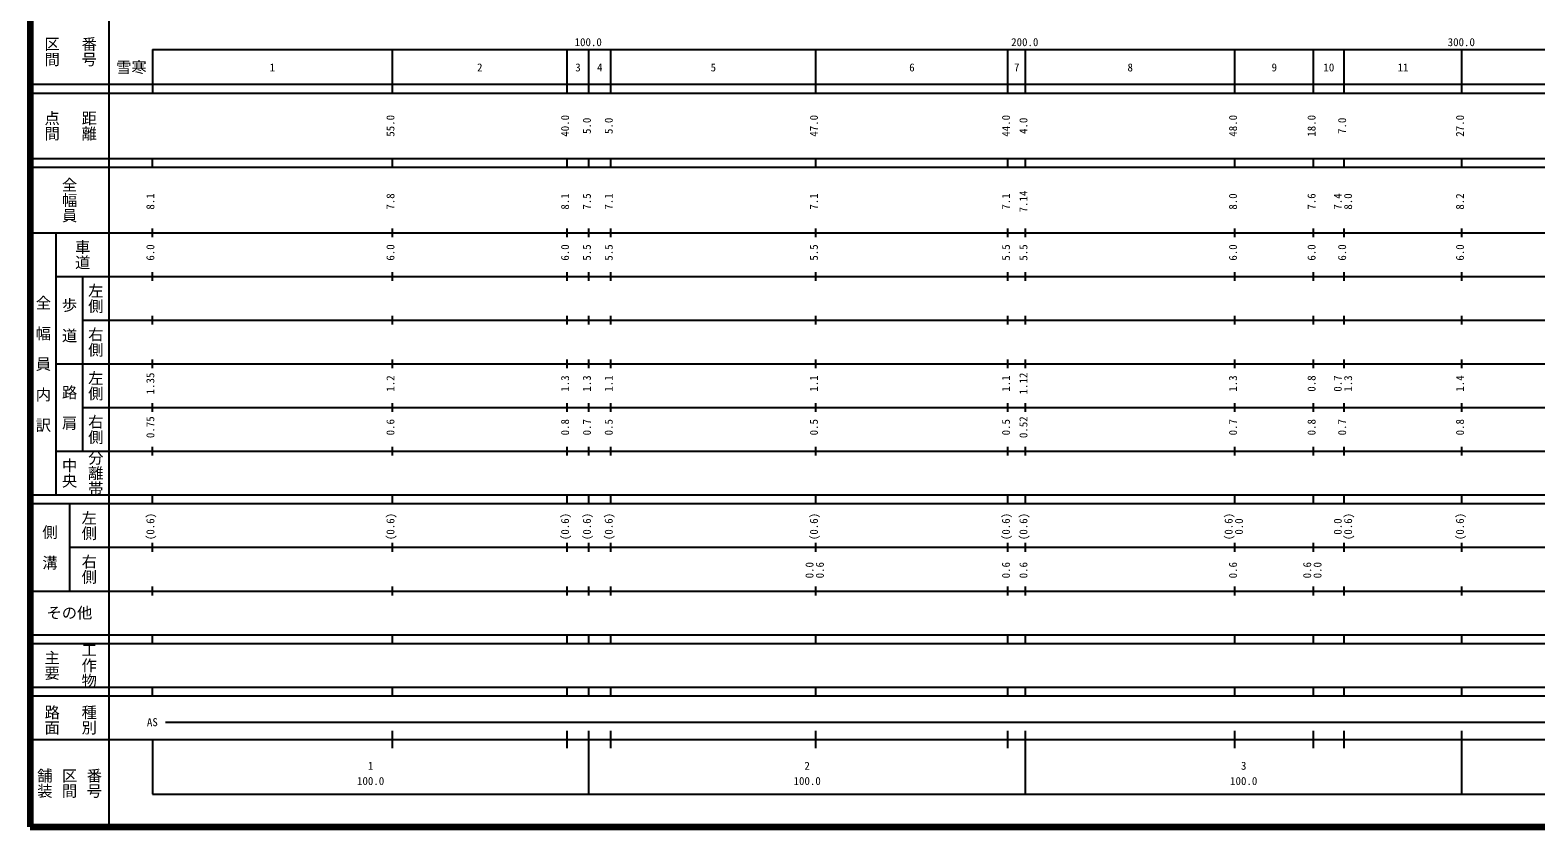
# Model space of a CAD drawing. Units: millimetres on the paper, enlarged 1000 times. Extents: x 40000 to 680000, y 20000 to 380000.
# Drawn here: x 40000 to 384928, y 20000 to 202409 of the extents above; entities that cross this region are included whole.
import ezdxf
from ezdxf.enums import TextEntityAlignment as Align

# ---------------------------------------------------------------- set-up
doc = ezdxf.new("R2010")
doc.units = ezdxf.units.MM
doc.header["$LTSCALE"] = 1000
doc.layers.add('M-TTL', color=2, linetype='Continuous', lineweight=140)
doc.layers.add('M-TTL-BAND', color=7, linetype='Continuous', lineweight=25)
doc.layers.add('M-TTL-TXT', color=7, linetype='Continuous')
doc.styles.add('@ＭＳ ゴシック', font='')
doc.styles.add('ＭＳ ゴシック', font='')
doc.styles.get('@ＭＳ ゴシック').set_extended_font_data('@MS Gothic')
doc.styles.get('ＭＳ ゴシック').set_extended_font_data('MS Gothic')

msp = doc.modelspace()

# ---------------------------------------------------------------- linework, layer by layer
at = {"layer": 'M-TTL'}
for p, q in [((40000, 380000), (40000, 20000)), ((40000, 20000), (680000, 20000))]:
    msp.add_line(p, q, dxfattribs=at)
at = {"layer": 'M-TTL-BAND'}
for p, q in [((58000, 370000), (58000, 20000)), ((68000, 198000), (579000, 198000)), ((68000, 198000), (68000, 188000)), ((123000, 188000), (123000, 198000)), ((163000, 188000), (163000, 198000)), ((168000, 188000), (168000, 198000)), ((173000, 188000), (173000, 198000)), ((220000, 188000), (220000, 198000)), ((264000, 188000), (264000, 198000)), ((268000, 188000), (268000, 198000)), ((316000, 188000), (316000, 198000)), ((334000, 188000), (334000, 198000)), ((341000, 188000), (341000, 198000)), ((368000, 188000), (368000, 198000)), ((40000, 190000), (579000, 190000)), ((40000, 188000), (579000, 188000)), ((40000, 173000), (579000, 173000)), ((68000, 171000), (68000, 173000)), ((123000, 171000), (123000, 173000)), ((163000, 171000), (163000, 173000)), ((168000, 171000), (168000, 173000)), ((173000, 171000), (173000, 173000)), ((220000, 171000), (220000, 173000)), ((264000, 171000), (264000, 173000)), ((268000, 171000), (268000, 173000)), ((316000, 171000), (316000, 173000)), ((334000, 171000), (334000, 173000)), ((341000, 171000), (341000, 173000)), ((368000, 171000), (368000, 173000)), ((40000, 171000), (579000, 171000)), ((40000, 156000), (579000, 156000)), ((46000, 96000), (46000, 156000)), ((68000, 155000), (68000, 157000)), ((123000, 155000), (123000, 157000)), ((163000, 155000), (163000, 157000)), ((168000, 155000), (168000, 157000)), ((173000, 155000), (173000, 157000)), ((220000, 155000), (220000, 157000)), ((264000, 155000), (264000, 157000)), ((268000, 155000), (268000, 157000)), ((316000, 155000), (316000, 157000)), ((334000, 155000), (334000, 157000)), ((341000, 155000), (341000, 157000)), ((368000, 155000), (368000, 157000)), ((46000, 146000), (579000, 146000)), ((52000, 146000), (52000, 106000)), ((68000, 145000), (68000, 147000)), ((123000, 145000), (123000, 147000)), ((163000, 145000), (163000, 147000)), ((168000, 145000), (168000, 147000)), ((173000, 145000), (173000, 147000)), ((220000, 145000), (220000, 147000)), ((264000, 145000), (264000, 147000)), ((268000, 145000), (268000, 147000)), ((316000, 145000), (316000, 147000)), ((334000, 145000), (334000, 147000)), ((341000, 145000), (341000, 147000)), ((368000, 145000), (368000, 147000)), ((52000, 136000), (579000, 136000)), ((68000, 135000), (68000, 137000)), ((123000, 135000), (123000, 137000)), ((163000, 135000), (163000, 137000)), ((168000, 135000), (168000, 137000)), ((173000, 135000), (173000, 137000)), ((220000, 135000), (220000, 137000)), ((264000, 135000), (264000, 137000)), ((268000, 135000), (268000, 137000)), ((316000, 135000), (316000, 137000)), ((334000, 135000), (334000, 137000)), ((341000, 135000), (341000, 137000)), ((368000, 135000), (368000, 137000)), ((46000, 126000), (579000, 126000)), ((68000, 125000), (68000, 127000)), ((123000, 125000), (123000, 127000)), ((163000, 125000), (163000, 127000)), ((168000, 125000), (168000, 127000)), ((173000, 125000), (173000, 127000)), ((220000, 125000), (220000, 127000)), ((264000, 125000), (264000, 127000)), ((268000, 125000), (268000, 127000)), ((316000, 125000), (316000, 127000)), ((334000, 125000), (334000, 127000)), ((341000, 125000), (341000, 127000)), ((368000, 125000), (368000, 127000)), ((52000, 116000), (579000, 116000)), ((68000, 115000), (68000, 117000)), ((123000, 115000), (123000, 117000)), ((163000, 115000), (163000, 117000)), ((168000, 115000), (168000, 117000)), ((173000, 115000), (173000, 117000)), ((220000, 115000), (220000, 117000)), ((264000, 115000), (264000, 117000)), ((268000, 115000), (268000, 117000)), ((316000, 115000), (316000, 117000)), ((334000, 115000), (334000, 117000)), ((341000, 115000), (341000, 117000)), ((368000, 115000), (368000, 117000)), ((68000, 105000), (68000, 107000)), ((123000, 105000), (123000, 107000)), ((163000, 105000), (163000, 107000)), ((168000, 105000), (168000, 107000)), ((173000, 105000), (173000, 107000)), ((220000, 105000), (220000, 107000)), ((264000, 105000), (264000, 107000)), ((268000, 105000), (268000, 107000)), ((316000, 105000), (316000, 107000)), ((334000, 105000), (334000, 107000)), ((341000, 105000), (341000, 107000)), ((368000, 105000), (368000, 107000)), ((46000, 106000), (579000, 106000)), ((40000, 96000), (579000, 96000)), ((40000, 94000), (579000, 94000)), ((49000, 94000), (49000, 74000)), ((68000, 94000), (68000, 96000)), ((123000, 94000), (123000, 96000)), ((163000, 94000), (163000, 96000)), ((168000, 94000), (168000, 96000)), ((173000, 94000), (173000, 96000)), ((220000, 94000), (220000, 96000)), ((264000, 94000), (264000, 96000)), ((268000, 94000), (268000, 96000)), ((316000, 94000), (316000, 96000)), ((334000, 94000), (334000, 96000)), ((341000, 94000), (341000, 96000)), ((368000, 94000), (368000, 96000)), ((49000, 84000), (579000, 84000)), ((68000, 83000), (68000, 85000)), ((123000, 83000), (123000, 85000)), ((163000, 83000), (163000, 85000)), ((168000, 83000), (168000, 85000)), ((173000, 83000), (173000, 85000)), ((220000, 83000), (220000, 85000)), ((264000, 83000), (264000, 85000)), ((268000, 83000), (268000, 85000)), ((316000, 83000), (316000, 85000)), ((334000, 83000), (334000, 85000)), ((341000, 83000), (341000, 85000)), ((368000, 83000), (368000, 85000)), ((40000, 74000), (579000, 74000)), ((68000, 73000), (68000, 75000)), ((123000, 73000), (123000, 75000)), ((163000, 73000), (163000, 75000)), ((168000, 73000), (168000, 75000)), ((173000, 73000), (173000, 75000)), ((220000, 73000), (220000, 75000)), ((264000, 73000), (264000, 75000)), ((268000, 73000), (268000, 75000)), ((316000, 73000), (316000, 75000)), ((334000, 73000), (334000, 75000)), ((341000, 73000), (341000, 75000)), ((368000, 73000), (368000, 75000)), ((40000, 64000), (579000, 64000)), ((68000, 62000), (68000, 64000)), ((123000, 62000), (123000, 64000)), ((163000, 62000), (163000, 64000)), ((168000, 62000), (168000, 64000)), ((173000, 62000), (173000, 64000)), ((220000, 62000), (220000, 64000)), ((264000, 62000), (264000, 64000)), ((268000, 62000), (268000, 64000)), ((316000, 62000), (316000, 64000)), ((334000, 62000), (334000, 64000)), ((341000, 62000), (341000, 64000)), ((368000, 62000), (368000, 64000)), ((40000, 62000), (579000, 62000)), ((40000, 52000), (579000, 52000)), ((68000, 50000), (68000, 52000)), ((123000, 50000), (123000, 52000)), ((163000, 50000), (163000, 52000)), ((168000, 50000), (168000, 52000)), ((173000, 50000), (173000, 52000)), ((220000, 50000), (220000, 52000)), ((264000, 50000), (264000, 52000)), ((268000, 50000), (268000, 52000)), ((316000, 50000), (316000, 52000)), ((334000, 50000), (334000, 52000)), ((341000, 50000), (341000, 52000)), ((368000, 50000), (368000, 52000)), ((40000, 50000), (579000, 50000)), ((71000, 44000), (565000, 44000)), ((123000, 38000), (123000, 42000)), ((163000, 38000), (163000, 42000)), ((168000, 27500), (168000, 42000)), ((173000, 38000), (173000, 42000)), ((220000, 38000), (220000, 42000)), ((264000, 38000), (264000, 42000)), ((268000, 27500), (268000, 42000)), ((316000, 38000), (316000, 42000)), ((334000, 38000), (334000, 42000)), ((341000, 38000), (341000, 42000)), ((368000, 27500), (368000, 42000)), ((40000, 40000), (579000, 40000)), ((68000, 40000), (68000, 27500)), ((68000, 27500), (579000, 27500))]:
    msp.add_line(p, q, dxfattribs=at)

# ---------------------------------------------------------------- texts
at = {"layer": 'M-TTL-BAND', "style": '@ＭＳ ゴシック'}
for s, p in [('区間', (45000, 197500)), ('番号', (53500, 197500)), ('点間', (45000, 180500)), ('距離', (53500, 180500)), ('全幅員', (49000, 163500)), ('車道', (52000, 151000)), ('全\u3000幅\u3000員\u3000内\u3000訳', (43000, 126000)), ('左側', (55000, 141000)), ('歩\u3000道', (49000, 136000)), ('右側', (55000, 131000)), ('左側', (55000, 121000)), ('路\u3000肩', (49000, 116000)), ('右側', (55000, 111000)), ('中央', (49000, 101000)), ('分離帯', (55000, 101000)), ('左側', (53500, 89000)), ('側\u3000溝', (44500, 84000)), ('右側', (53500, 79000)), ('主要', (45000, 57000)), ('工作物', (53500, 57000)), ('路面', (45000, 44500)), ('種別', (53500, 44500)), ('舗装', (43333, 30000)), ('区間', (49000, 30000)), ('番号', (54667, 30000))]:
    msp.add_text(s, height=2566, rotation=270, dxfattribs=at).set_placement(p, align=Align.MIDDLE_CENTER)
at = {"layer": 'M-TTL-BAND', "style": 'ＭＳ ゴシック'}
for s, p in [('100.0', (167844, 198195)), ('200.0', (267844, 198195)), ('300.0', (367844, 198195)), ('1', (95500, 192405)), ('2', (143000, 192405)), ('3', (165500, 192405)), ('4', (170500, 192405)), ('5', (196500, 192405)), ('6', (242000, 192405)), ('7', (266000, 192405)), ('8', (292000, 192405)), ('9', (325000, 192405)), ('10', (337500, 192405)), ('11', (354500, 192405)), ('AS', (68000, 42500)), ('1', (118000, 32523)), ('2', (218000, 32523)), ('3', (318000, 32523)), ('100.0', (118000, 29033)), ('100.0', (218000, 29033)), ('100.0', (318000, 29033))]:
    msp.add_text(s, height=1833, dxfattribs=at).set_placement(p, align=Align.BOTTOM_CENTER)
for s, p in [('55.0', (124000, 180500)), ('40.0', (164000, 180500)), ('47.0', (221000, 180500)), ('44.0', (265000, 180500)), ('48.0', (317000, 180500)), ('18.0', (335000, 180500)), ('27.0', (369000, 180500)), ('5.0', (169000, 180500)), ('5.0', (174000, 180500)), ('4.0', (269000, 180500)), ('7.0', (342000, 180500)), ('7.14', (269000, 163174)), ('8.1', (69000, 163174)), ('7.8', (124000, 163174)), ('8.1', (164000, 163174)), ('7.5', (169000, 163174)), ('7.1', (174000, 163174)), ('7.1', (221000, 163174)), ('7.1', (265000, 163174)), ('8.0', (317000, 163174)), ('7.6', (335000, 163174)), ('7.4', (341000, 163174)), ('8.0', (343370, 163174)), ('8.2', (369000, 163174)), ('6.0', (69000, 151500)), ('6.0', (124000, 151500)), ('6.0', (164000, 151500)), ('5.5', (169000, 151500)), ('5.5', (174000, 151500)), ('5.5', (221000, 151500)), ('5.5', (265000, 151500)), ('5.5', (269000, 151500)), ('6.0', (317000, 151500)), ('6.0', (335000, 151500)), ('6.0', (342000, 151500)), ('6.0', (369000, 151500)), ('1.35', (69000, 121500)), ('1.2', (124000, 121500)), ('1.3', (164000, 121500)), ('1.3', (169000, 121500)), ('1.1', (174000, 121500)), ('1.1', (221000, 121500)), ('1.1', (265000, 121500)), ('1.12', (269000, 121500)), ('1.3', (317000, 121500)), ('0.8', (335000, 121500)), ('0.7', (341000, 121500)), ('1.3', (343370, 121500)), ('1.4', (369000, 121500)), ('0.75', (69000, 111500)), ('0.52', (269000, 111500)), ('0.6', (124000, 111500)), ('0.8', (164000, 111500)), ('0.7', (169000, 111500)), ('0.5', (174000, 111500)), ('0.5', (221000, 111500)), ('0.5', (265000, 111500)), ('0.7', (317000, 111500)), ('0.8', (335000, 111500)), ('0.7', (342000, 111500)), ('0.8', (369000, 111500)), ('(0.6)', (69000, 88764)), ('(0.6)', (124000, 88764)), ('(0.6)', (164000, 88764)), ('(0.6)', (169000, 88764)), ('(0.6)', (174000, 88764)), ('(0.6)', (221000, 88764)), ('(0.6)', (265000, 88764)), ('(0.6)', (269000, 88764)), ('(0.6)', (316000, 88764)), ('0.0', (318370, 88764)), ('0.0', (341000, 88764)), ('(0.6)', (343370, 88764)), ('(0.6)', (369000, 88764)), ('0.0', (220000, 78764)), ('0.6', (222370, 78764)), ('0.6', (265000, 78764)), ('0.6', (269000, 78764)), ('0.6', (317000, 78764)), ('0.6', (334000, 78764)), ('0.0', (336370, 78764))]:
    msp.add_text(s, height=1833, rotation=90, dxfattribs=at).set_placement(p, align=Align.BOTTOM_CENTER)
msp.add_text('その他', height=2566, dxfattribs=at).set_placement((49000, 69000), align=Align.MIDDLE_CENTER)
at = {"layer": 'M-TTL-TXT', "style": 'ＭＳ ゴシック'}
msp.add_text('雪寒', height=2566, dxfattribs=at).set_placement((63198, 193899), align=Align.MIDDLE_CENTER)

doc.saveas('drawing.dxf')
